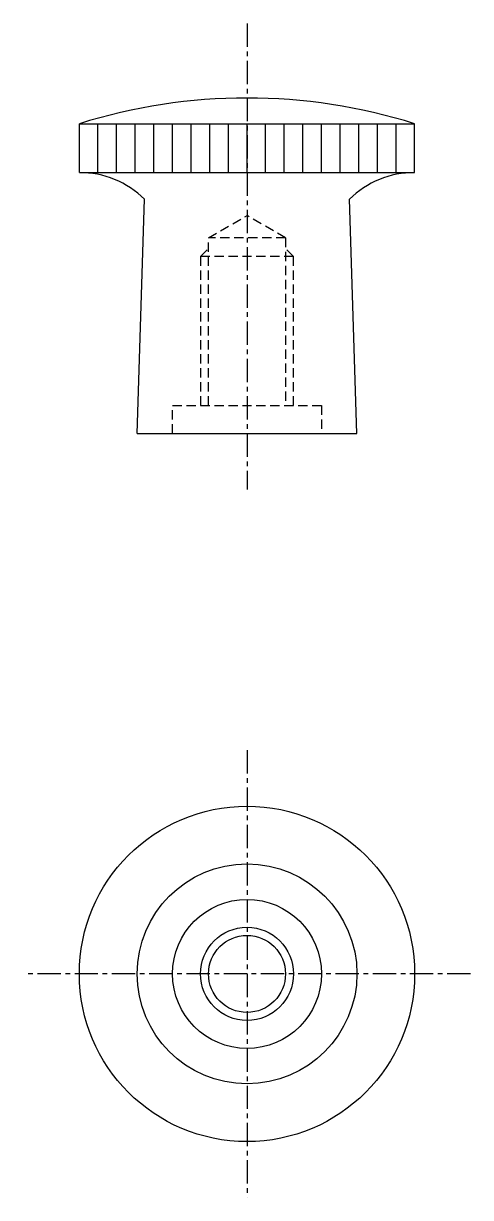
# Model space of a CAD drawing. Extents: x 10.3 to 95.6, y 10 to 103.6.
# Drawn here: x 71.6 to 95.6, y 40.6 to 103.6 of the extents above; entities outside this region: 2.
import ezdxf

# ---------------------------------------------------------------- set-up
doc = ezdxf.new("R2010")
doc.units = 0
doc.linetypes.add('CENTER', pattern=[2, 1.25, -0.25, 0.25, -0.25])
doc.linetypes.add('DASHED', pattern=[0.75, 0.5, -0.25])
doc.layers.get('0').update_dxf_attribs({"linetype": 'CONTINUOUS'})
doc.layers.add('CENTER', color=1, linetype='CENTER')
doc.styles.get("Standard").update_dxf_attribs({"font": 'txt.shx', "bigfont": 'bigfont.shx'})

msp = doc.modelspace()

# ---------------------------------------------------------------- linework, layer by layer
at = {"color": 7, "linetype": 'CONTINUOUS'}
for p, q in [((74.581, 98.179), (92.581, 98.179)), ((74.581, 95.561), (74.581, 98.179)), ((75.581, 95.561), (75.581, 98.179)), ((76.581, 95.561), (76.581, 98.179)), ((77.581, 95.561), (77.581, 98.179)), ((78.581, 95.561), (78.581, 98.179)), ((79.581, 95.561), (79.581, 98.179)), ((80.581, 95.561), (80.581, 98.179)), ((81.581, 95.561), (81.581, 98.179)), ((82.581, 95.561), (82.581, 98.179)), ((83.581, 95.561), (83.581, 98.179)), ((84.581, 95.561), (84.581, 98.179)), ((85.581, 95.561), (85.581, 98.179)), ((86.581, 95.561), (86.581, 98.179)), ((87.581, 95.561), (87.581, 98.179)), ((88.581, 95.561), (88.581, 98.179)), ((89.581, 95.561), (89.581, 98.179)), ((90.581, 95.561), (90.581, 98.179)), ((91.581, 95.561), (91.581, 98.179)), ((92.581, 95.561), (92.581, 98.179)), ((74.581, 95.561), (92.581, 95.561)), ((77.681, 81.561), (78.081, 94.132)), ((89.481, 81.561), (89.081, 94.132)), ((77.681, 81.561), (89.481, 81.561))]:
    msp.add_line(p, q, dxfattribs=at)
at = {"color": 3, "linetype": 'DASHED'}
for p, q in [((81.514, 92.061), (83.581, 93.254)), ((85.648, 92.061), (83.581, 93.254)), ((81.514, 83.061), (81.514, 92.061)), ((85.648, 92.061), (81.514, 92.061)), ((85.648, 92.061), (85.648, 83.061)), ((81.081, 91.061), (81.514, 91.494)), ((86.081, 91.061), (85.648, 91.494)), ((81.081, 91.061), (81.081, 83.061)), ((86.081, 91.061), (81.081, 91.061)), ((86.081, 83.061), (86.081, 91.061)), ((79.581, 83.061), (87.581, 83.061)), ((79.581, 81.561), (79.581, 83.061)), ((87.581, 83.061), (87.581, 81.561))]:
    msp.add_line(p, q, dxfattribs=at)
at = {"color": 7, "linetype": 'CONTINUOUS'}
for radius in [9, 5.9, 4, 2.067]:
    msp.add_circle((83.581, 52.561), radius, dxfattribs=at)
at = {"color": 3, "linetype": 'CONTINUOUS'}
msp.add_circle((83.581, 52.561), 2.5, dxfattribs=at)
at = {"color": 7, "linetype": 'CONTINUOUS'}
for centre, radius, start, end in [((83.581, 69.561), 30, 72.5424, 107.4576), ((74.581, 90.561), 5, 45.573, 90), ((92.581, 90.561), 5, 90, 134.427)]:
    msp.add_arc(centre, radius, start, end, dxfattribs=at)
at = {"layer": 'CENTER', "color": 1, "linetype": 'CENTER'}
for p, q in [((83.581, 103.561), (83.581, 78.561)), ((83.581, 64.561), (83.581, 40.561)), ((95.581, 52.561), (71.581, 52.561))]:
    msp.add_line(p, q, dxfattribs=at)

# ---------------------------------------------------------------- texts
at = {"color": 7, "linetype": 'CONTINUOUS'}
for s, p in [('NSXP 5', (10, 20)), ('NSXP05', (10, 10))]:
    msp.add_text(s, height=2, dxfattribs=at).set_placement(p)

doc.saveas('drawing.dxf')
